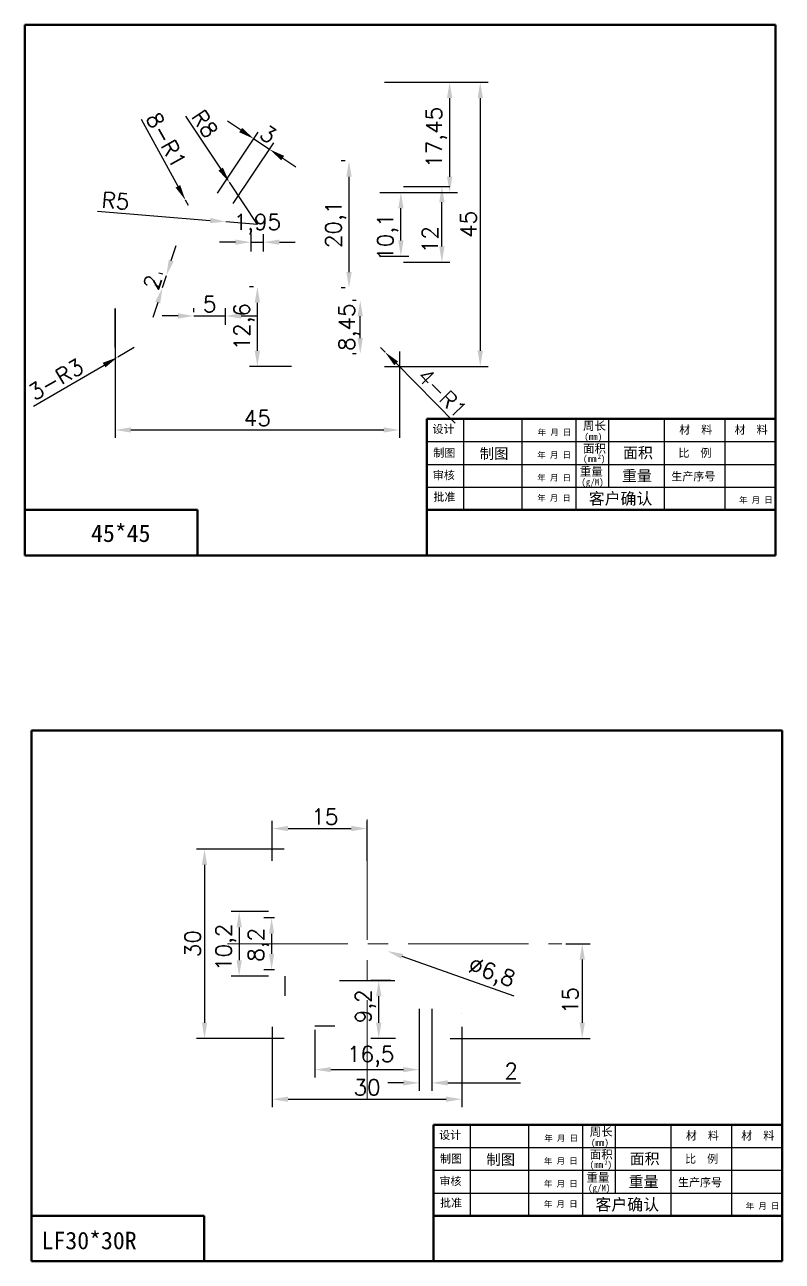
# Model space of a CAD drawing. Header units: millimetres. Extents: x 667 to 3290, y 428 to 2286.
# Drawn here: x 810.5 to 930.3, y 1460.3 to 1656.1 of the extents above; entities that cross this region are included whole.
import ezdxf

# ---------------------------------------------------------------- set-up
doc = ezdxf.new("R2010")
doc.units = ezdxf.units.MM
doc.linetypes.add('CENTER2', pattern=[28.575, 19.05, -3.175, 3.175, -3.175])
doc.layers.add('实体1', color=5, linetype='Continuous', lineweight=50)
doc.layers.add('细线', color=100, linetype='Continuous')
doc.styles.get("Standard").update_dxf_attribs({"font": 'txt', "bigfont": 'gbcbig.shx'})
doc.styles.add('宋体', font='', dxfattribs={"height": 2.5})
doc.styles.add('文字', font='')
doc.styles.get('宋体').set_extended_font_data('SimSun')
doc.styles.get('文字').set_extended_font_data('KaiTi_GB2312')
doc.dimstyles.new('ISO-25', dxfattribs={"dimtxt": 2.5, "dimasz": 2.5, "dimexe": 1.25, "dimexo": 0.625, "dimtad": 1, "dimtxsty": 'Standard', "dimcen": 2.5, "dimadec": 0, "dimazin": 0, "dimtfac": 1, "dimtmove": 0, "dimatfit": 3, "dimfxl": 1, "dimarcsym": 0})

# ---------------------------------------------------------------- blocks, each defined once
blk = doc.blocks.new('*D928')
at = {"color": 0, "linetype": 'ByBlock', "lineweight": -2, "transparency": 16777216}
for p, q in [((850.03, 1514.68), (848.3, 1514.68)), ((849.55, 1512.18), (849.55, 1508.98)), ((850.03, 1506.48), (848.3, 1506.48))]:
    blk.add_line(p, q, dxfattribs=at)
at = {"color": 0, "linetype": 'ByBlock', "transparency": 16777216}
for points in [[(849.13, 1512.18), (849.96, 1512.18), (849.55, 1514.68)], [(849.13, 1508.98), (849.96, 1508.98), (849.55, 1506.48)]]:
    blk.add_solid(points, dxfattribs=at)
at = {"layer": 'DEFPOINTS', "color": 0, "linetype": 'ByBlock', "transparency": 16777216}
for p in [(850.66, 1514.68), (849.55, 1506.48), (850.66, 1506.48)]:
    blk.add_point(p, dxfattribs=at)
at = {"color": 0, "linetype": 'ByBlock', "transparency": 16777216, "insert": (847.46, 1510.43), "char_height": 2.5, "attachment_point": 5, "rotation": 90}
blk.add_mtext('8,2', dxfattribs=at)
blk = doc.blocks.new('*D929')
at = {"color": 0, "linetype": 'ByBlock', "lineweight": -2, "transparency": 16777216}
for p, q in [((849.03, 1515.68), (843.16, 1515.68)), ((844.41, 1513.18), (844.41, 1507.98)), ((849.03, 1505.48), (843.16, 1505.48))]:
    blk.add_line(p, q, dxfattribs=at)
at = {"color": 0, "linetype": 'ByBlock', "transparency": 16777216}
for points in [[(843.99, 1513.18), (844.83, 1513.18), (844.41, 1515.68)], [(843.99, 1507.98), (844.83, 1507.98), (844.41, 1505.48)]]:
    blk.add_solid(points, dxfattribs=at)
at = {"layer": 'DEFPOINTS', "color": 0, "linetype": 'ByBlock', "transparency": 16777216}
for p in [(849.66, 1515.68), (844.41, 1505.48), (849.66, 1505.48)]:
    blk.add_point(p, dxfattribs=at)
at = {"color": 0, "linetype": 'ByBlock', "transparency": 16777216, "insert": (842.33, 1510.03), "char_height": 2.5, "attachment_point": 5, "rotation": 90}
blk.add_mtext('10,2', dxfattribs=at)
blk = doc.blocks.new('*D930')
at = {"color": 0, "linetype": 'ByBlock', "lineweight": -2, "transparency": 16777216}
for p, q in [((868.42, 1504.78), (865.25, 1504.78)), ((866.5, 1498.08), (866.5, 1502.28)), ((869.13, 1495.58), (865.25, 1495.58))]:
    blk.add_line(p, q, dxfattribs=at)
at = {"color": 0, "linetype": 'ByBlock', "transparency": 16777216}
for points in [[(866.08, 1502.28), (866.92, 1502.28), (866.5, 1504.78)], [(866.08, 1498.08), (866.92, 1498.08), (866.5, 1495.58)]]:
    blk.add_solid(points, dxfattribs=at)
at = {"layer": 'DEFPOINTS', "color": 0, "linetype": 'ByBlock', "transparency": 16777216}
for p in [(866.5, 1504.78), (869.04, 1504.78), (869.76, 1495.58)]:
    blk.add_point(p, dxfattribs=at)
at = {"color": 0, "linetype": 'ByBlock', "transparency": 16777216, "insert": (864.42, 1500.69), "char_height": 2.5, "attachment_point": 5, "rotation": 90}
blk.add_mtext('9,2', dxfattribs=at)
blk = doc.blocks.new('*D931')
at = {"color": 0, "linetype": 'ByBlock', "lineweight": -2, "transparency": 16777216}
for p, q in [((849.66, 1497.46), (849.66, 1484.73)), ((879.66, 1497.46), (879.66, 1484.73)), ((852.16, 1485.98), (877.16, 1485.98))]:
    blk.add_line(p, q, dxfattribs=at)
at = {"color": 0, "linetype": 'ByBlock', "transparency": 16777216}
for points in [[(852.16, 1486.4), (852.16, 1485.57), (849.66, 1485.98)], [(877.16, 1486.4), (877.16, 1485.57), (879.66, 1485.98)]]:
    blk.add_solid(points, dxfattribs=at)
at = {"layer": 'DEFPOINTS', "color": 0, "linetype": 'ByBlock', "transparency": 16777216}
for p in [(849.66, 1498.08), (879.66, 1498.08), (879.66, 1485.98)]:
    blk.add_point(p, dxfattribs=at)
at = {"color": 0, "linetype": 'ByBlock', "transparency": 16777216, "insert": (864.66, 1487.86), "char_height": 2.5, "attachment_point": 5}
blk.add_mtext('30', dxfattribs=at)
blk = doc.blocks.new('*D932')
at = {"color": 0, "linetype": 'ByBlock', "lineweight": -2, "transparency": 16777216}
for p, q in [((851.53, 1525.58), (837.68, 1525.58)), ((838.93, 1523.08), (838.93, 1498.08)), ((851.53, 1495.58), (837.68, 1495.58))]:
    blk.add_line(p, q, dxfattribs=at)
at = {"color": 0, "linetype": 'ByBlock', "transparency": 16777216}
for points in [[(838.52, 1523.08), (839.35, 1523.08), (838.93, 1525.58)], [(838.52, 1498.08), (839.35, 1498.08), (838.93, 1495.58)]]:
    blk.add_solid(points, dxfattribs=at)
at = {"layer": 'DEFPOINTS', "color": 0, "linetype": 'ByBlock', "transparency": 16777216}
for p in [(852.16, 1525.58), (838.93, 1495.58), (852.16, 1495.58)]:
    blk.add_point(p, dxfattribs=at)
at = {"color": 0, "linetype": 'ByBlock', "transparency": 16777216, "insert": (837.06, 1510.61), "char_height": 2.5, "attachment_point": 5, "rotation": 90}
blk.add_mtext('30', dxfattribs=at)
blk = doc.blocks.new('*D933')
at = {"color": 0, "linetype": 'ByBlock', "lineweight": -2, "transparency": 16777216}
blk.add_line((887.91, 1502.29), (870.21, 1508.6), dxfattribs=at)
at = {"color": 0, "linetype": 'ByBlock', "transparency": 16777216}
blk.add_solid([(870.35, 1508.99), (870.07, 1508.21), (867.86, 1509.44)], dxfattribs=at)
at = {"layer": 'DEFPOINTS', "color": 0, "linetype": 'ByBlock', "transparency": 16777216}
for p in [(861.45, 1511.72), (867.86, 1509.44)]:
    blk.add_point(p, dxfattribs=at)
at = {"color": 0, "linetype": 'ByBlock', "transparency": 16777216, "insert": (884.29, 1505.79), "char_height": 2.5, "attachment_point": 5, "rotation": 340.3698}
blk.add_mtext('∅6,8', dxfattribs=at)
blk = doc.blocks.new('*D934')
at = {"color": 0, "linetype": 'ByBlock', "lineweight": -2, "transparency": 16777216}
for p, q in [((856.41, 1496.96), (856.41, 1489.42)), ((872.91, 1496.96), (872.91, 1489.42)), ((858.91, 1490.67), (870.41, 1490.67))]:
    blk.add_line(p, q, dxfattribs=at)
at = {"color": 0, "linetype": 'ByBlock', "transparency": 16777216}
for points in [[(858.91, 1491.08), (858.91, 1490.25), (856.41, 1490.67)], [(870.41, 1491.08), (870.41, 1490.25), (872.91, 1490.67)]]:
    blk.add_solid(points, dxfattribs=at)
at = {"layer": 'DEFPOINTS', "color": 0, "linetype": 'ByBlock', "transparency": 16777216}
for p in [(856.41, 1497.58), (872.91, 1497.58), (872.91, 1490.67)]:
    blk.add_point(p, dxfattribs=at)
at = {"color": 0, "linetype": 'ByBlock', "transparency": 16777216, "insert": (865.22, 1492.75), "char_height": 2.5, "attachment_point": 5}
blk.add_mtext('16,5', dxfattribs=at)
blk = doc.blocks.new('*D935')
at = {"color": 0, "linetype": 'ByBlock', "lineweight": -2, "transparency": 16777216}
for p, q in [((849.66, 1523.71), (849.66, 1530.08)), ((864.66, 1523.71), (864.66, 1530.08)), ((852.16, 1528.83), (862.16, 1528.83))]:
    blk.add_line(p, q, dxfattribs=at)
at = {"color": 0, "linetype": 'ByBlock', "transparency": 16777216}
for points in [[(852.16, 1529.25), (852.16, 1528.42), (849.66, 1528.83)], [(862.16, 1529.25), (862.16, 1528.42), (864.66, 1528.83)]]:
    blk.add_solid(points, dxfattribs=at)
at = {"layer": 'DEFPOINTS', "color": 0, "linetype": 'ByBlock', "transparency": 16777216}
for p in [(864.66, 1528.83), (849.66, 1523.08), (864.66, 1523.08)]:
    blk.add_point(p, dxfattribs=at)
at = {"color": 0, "linetype": 'ByBlock', "transparency": 16777216, "insert": (857.98, 1530.71), "char_height": 2.5, "attachment_point": 5}
blk.add_mtext('15', dxfattribs=at)
blk = doc.blocks.new('*D936')
at = {"color": 0, "linetype": 'ByBlock', "lineweight": -2, "transparency": 16777216}
for p, q in [((896.11, 1510.58), (899.95, 1510.58)), ((898.7, 1508.08), (898.7, 1498.08)), ((877.78, 1495.58), (899.95, 1495.58))]:
    blk.add_line(p, q, dxfattribs=at)
at = {"color": 0, "linetype": 'ByBlock', "transparency": 16777216}
for points in [[(898.28, 1508.08), (899.11, 1508.08), (898.7, 1510.58)], [(898.28, 1498.08), (899.11, 1498.08), (898.7, 1495.58)]]:
    blk.add_solid(points, dxfattribs=at)
at = {"layer": 'DEFPOINTS', "color": 0, "linetype": 'ByBlock', "transparency": 16777216}
for p in [(895.48, 1510.58), (877.16, 1495.58), (898.7, 1495.58)]:
    blk.add_point(p, dxfattribs=at)
at = {"color": 0, "linetype": 'ByBlock', "transparency": 16777216, "insert": (896.82, 1501.61), "char_height": 2.5, "attachment_point": 5, "rotation": 90}
blk.add_mtext('15', dxfattribs=at)
blk = doc.blocks.new('*D937')
at = {"color": 0, "linetype": 'ByBlock', "lineweight": -2, "transparency": 16777216}
for p, q in [((872.91, 1500.29), (872.91, 1487.32)), ((874.91, 1500.29), (874.91, 1487.32)), ((870.41, 1488.57), (867.91, 1488.57)), ((877.41, 1488.57), (888.91, 1488.57))]:
    blk.add_line(p, q, dxfattribs=at)
at = {"color": 0, "linetype": 'ByBlock', "transparency": 16777216}
for points in [[(870.41, 1488.99), (870.41, 1488.15), (872.91, 1488.57)], [(877.41, 1488.99), (877.41, 1488.15), (874.91, 1488.57)]]:
    blk.add_solid(points, dxfattribs=at)
at = {"layer": 'DEFPOINTS', "color": 0, "linetype": 'ByBlock', "transparency": 16777216}
for p in [(872.91, 1500.92), (874.91, 1500.92), (874.91, 1488.57)]:
    blk.add_point(p, dxfattribs=at)
at = {"color": 0, "linetype": 'ByBlock', "transparency": 16777216, "insert": (887.45, 1490.45), "char_height": 2.5, "attachment_point": 5}
blk.add_mtext('2', dxfattribs=at)
blk = doc.blocks.new('*D852')
at = {"color": 0, "lineweight": -2, "transparency": 16777216}
for p, q in [((868.01, 1646.97), (883.81, 1646.97)), ((882.56, 1644.47), (882.56, 1604.48)), ((867.42, 1601.98), (883.81, 1601.98))]:
    blk.add_line(p, q, dxfattribs=at)
at = {"color": 0, "transparency": 16777216}
for points in [[(882.14, 1644.47), (882.98, 1644.47), (882.56, 1646.97)], [(882.14, 1604.48), (882.98, 1604.48), (882.56, 1601.98)]]:
    blk.add_solid(points, dxfattribs=at)
at = {"layer": 'DEFPOINTS', "color": 0, "transparency": 16777216}
for p in [(867.39, 1646.97), (866.79, 1601.98), (882.56, 1601.98)]:
    blk.add_point(p, dxfattribs=at)
at = {"color": 0, "lineweight": 35, "transparency": 16777216, "insert": (880.69, 1624.47), "char_height": 2.5, "attachment_point": 5, "rotation": 90}
blk.add_mtext('45', dxfattribs=at)
blk = doc.blocks.new('*D1262')
at = {"color": 0, "lineweight": -2, "transparency": 16777216}
for p, q in [((824.79, 1607.43), (824.79, 1590.68)), ((869.79, 1604.35), (869.79, 1590.68)), ((827.29, 1591.93), (867.29, 1591.93))]:
    blk.add_line(p, q, dxfattribs=at)
at = {"color": 0, "transparency": 16777216}
for points in [[(827.29, 1592.35), (827.29, 1591.52), (824.79, 1591.93)], [(867.29, 1592.35), (867.29, 1591.52), (869.79, 1591.93)]]:
    blk.add_solid(points, dxfattribs=at)
at = {"layer": 'DEFPOINTS', "color": 0, "transparency": 16777216}
for p in [(824.79, 1608.06), (869.79, 1604.98), (869.79, 1591.93)]:
    blk.add_point(p, dxfattribs=at)
at = {"color": 0, "lineweight": 35, "transparency": 16777216, "insert": (847.29, 1593.81), "char_height": 2.5, "attachment_point": 5}
blk.add_mtext('45', dxfattribs=at)
blk = doc.blocks.new('*D853')
at = {"color": 0, "lineweight": -2, "transparency": 16777216}
for p, q in [((867.42, 1646.98), (878.96, 1646.98)), ((877.71, 1644.48), (877.71, 1632.03)), ((866.67, 1629.53), (878.96, 1629.53))]:
    blk.add_line(p, q, dxfattribs=at)
at = {"color": 0, "transparency": 16777216}
for points in [[(877.3, 1644.48), (878.13, 1644.48), (877.71, 1646.98)], [(877.3, 1632.03), (878.13, 1632.03), (877.71, 1629.53)]]:
    blk.add_solid(points, dxfattribs=at)
at = {"layer": 'DEFPOINTS', "color": 0, "transparency": 16777216}
for p in [(866.79, 1646.98), (866.04, 1629.53), (877.71, 1629.53)]:
    blk.add_point(p, dxfattribs=at)
at = {"color": 0, "lineweight": 35, "transparency": 16777216, "insert": (875.63, 1638.25), "char_height": 2.5, "attachment_point": 5, "rotation": 90}
blk.add_mtext('17,45', dxfattribs=at)
blk = doc.blocks.new('*D854')
at = {"color": 0, "lineweight": -2, "transparency": 16777216}
for p, q in [((846.67, 1614.58), (846.04, 1614.58)), ((847.29, 1604.48), (847.29, 1612.08)), ((852.67, 1601.98), (846.04, 1601.98))]:
    blk.add_line(p, q, dxfattribs=at)
at = {"color": 0, "transparency": 16777216}
for points in [[(846.87, 1612.08), (847.71, 1612.08), (847.29, 1614.58)], [(846.87, 1604.48), (847.71, 1604.48), (847.29, 1601.98)]]:
    blk.add_solid(points, dxfattribs=at)
at = {"layer": 'DEFPOINTS', "color": 0, "transparency": 16777216}
for p in [(847.29, 1614.58), (847.29, 1614.58), (853.29, 1601.98)]:
    blk.add_point(p, dxfattribs=at)
at = {"color": 0, "lineweight": 35, "transparency": 16777216, "insert": (845.21, 1608.28), "char_height": 2.5, "attachment_point": 5, "rotation": 90}
blk.add_mtext('12,6', dxfattribs=at)
blk = doc.blocks.new('*D855')
at = {"color": 0, "lineweight": -2, "transparency": 16777216}
for p, q in [((862.94, 1612.43), (862.32, 1612.43)), ((863.57, 1606.48), (863.57, 1609.93)), ((862.94, 1603.98), (862.32, 1603.98))]:
    blk.add_line(p, q, dxfattribs=at)
at = {"color": 0, "transparency": 16777216}
for points in [[(863.15, 1609.93), (863.98, 1609.93), (863.57, 1612.43)], [(863.15, 1606.48), (863.98, 1606.48), (863.57, 1603.98)]]:
    blk.add_solid(points, dxfattribs=at)
at = {"layer": 'DEFPOINTS', "color": 0, "transparency": 16777216}
for p in [(863.57, 1612.43), (863.57, 1612.43), (863.57, 1603.98)]:
    blk.add_point(p, dxfattribs=at)
at = {"color": 0, "lineweight": 35, "transparency": 16777216, "insert": (861.83, 1608.2), "char_height": 2.5, "attachment_point": 5, "rotation": 90}
blk.add_mtext('8,45', dxfattribs=at)
blk = doc.blocks.new('*D856')
at = {"color": 0, "lineweight": -2, "transparency": 16777216}
for p, q in [((866.79, 1604.98), (867.49, 1604.26)), ((878.57, 1593.03), (869.25, 1602.48))]:
    blk.add_line(p, q, dxfattribs=at)
at = {"color": 0, "transparency": 16777216}
blk.add_solid([(869.54, 1602.78), (868.95, 1602.19), (867.49, 1604.26)], dxfattribs=at)
at = {"layer": 'DEFPOINTS', "color": 0, "transparency": 16777216}
for p in [(866.79, 1604.98), (867.49, 1604.26)]:
    blk.add_point(p, dxfattribs=at)
at = {"color": 0, "lineweight": 35, "transparency": 16777216, "insert": (876.54, 1597.76), "char_height": 2.5, "attachment_point": 5, "rotation": 314.5999}
blk.add_mtext('4-R1', dxfattribs=at)
blk = doc.blocks.new('*D857')
at = {"color": 0, "lineweight": -2, "transparency": 16777216}
for p, q in [((827.79, 1604.98), (825.2, 1603.46)), ((811.88, 1595.7), (823.04, 1602.2))]:
    blk.add_line(p, q, dxfattribs=at)
at = {"color": 0, "transparency": 16777216}
blk.add_solid([(822.83, 1602.56), (823.25, 1601.84), (825.2, 1603.46)], dxfattribs=at)
at = {"layer": 'DEFPOINTS', "color": 0, "transparency": 16777216}
for p in [(825.2, 1603.46), (827.79, 1604.98)]:
    blk.add_point(p, dxfattribs=at)
at = {"color": 0, "lineweight": 35, "transparency": 16777216, "insert": (815.44, 1599.94), "char_height": 2.5, "attachment_point": 5, "rotation": 30.244}
blk.add_mtext('3-R3', dxfattribs=at)
blk = doc.blocks.new('*D858')
at = {"color": 0, "lineweight": -2, "transparency": 16777216}
for p, q in [((835.92, 1641.63), (841.49, 1633.23)), ((847.29, 1624.48), (842.87, 1631.14))]:
    blk.add_line(p, q, dxfattribs=at)
at = {"color": 0, "transparency": 16777216}
blk.add_solid([(841.84, 1633.46), (841.14, 1633), (842.87, 1631.14)], dxfattribs=at)
at = {"layer": 'DEFPOINTS', "color": 0, "transparency": 16777216}
for p in [(842.87, 1631.14), (847.29, 1624.48)]:
    blk.add_point(p, dxfattribs=at)
at = {"color": 0, "lineweight": 35, "transparency": 16777216, "insert": (838.98, 1640.41), "char_height": 2.5, "attachment_point": 5, "rotation": 303.5295}
blk.add_mtext('R8', dxfattribs=at)
blk = doc.blocks.new('*D859')
at = {"color": 0, "lineweight": -2, "transparency": 16777216}
for p, q in [((822.02, 1626.56), (839.82, 1625.09)), ((847.29, 1624.48), (842.31, 1624.89))]:
    blk.add_line(p, q, dxfattribs=at)
at = {"color": 0, "transparency": 16777216}
blk.add_solid([(839.85, 1625.51), (839.78, 1624.68), (842.31, 1624.89)], dxfattribs=at)
at = {"layer": 'DEFPOINTS', "color": 0, "transparency": 16777216}
for p in [(842.31, 1624.89), (847.29, 1624.48)]:
    blk.add_point(p, dxfattribs=at)
at = {"color": 0, "lineweight": 35, "transparency": 16777216, "insert": (824.87, 1628.21), "char_height": 2.5, "attachment_point": 5, "rotation": 355.2748}
blk.add_mtext('R5', dxfattribs=at)
blk = doc.blocks.new('*D860')
at = {"color": 0, "lineweight": -2, "transparency": 16777216}
for p, q in [((846.31, 1620.2), (846.31, 1622.91)), ((848.27, 1620.2), (848.27, 1622.91)), ((843.81, 1621.66), (841.31, 1621.66)), ((846.31, 1621.66), (848.27, 1621.66)), ((850.77, 1621.66), (853.27, 1621.66))]:
    blk.add_line(p, q, dxfattribs=at)
at = {"color": 0, "transparency": 16777216}
for points in [[(843.81, 1622.08), (843.81, 1621.25), (846.31, 1621.66)], [(850.77, 1622.08), (850.77, 1621.25), (848.27, 1621.66)]]:
    blk.add_solid(points, dxfattribs=at)
at = {"layer": 'DEFPOINTS', "color": 0, "transparency": 16777216}
for p in [(848.27, 1621.66), (846.31, 1619.57), (848.27, 1619.57)]:
    blk.add_point(p, dxfattribs=at)
at = {"color": 0, "lineweight": 35, "transparency": 16777216, "insert": (847.29, 1624.48), "char_height": 2.5, "attachment_point": 5}
blk.add_mtext('1,95', dxfattribs=at)
blk = doc.blocks.new('*D861')
at = {"color": 0, "lineweight": -2, "transparency": 16777216}
for p, q in [((844.65, 1639.42), (842.57, 1640.8)), ((840.99, 1629.44), (847.42, 1639.07)), ((843.48, 1627.77), (849.91, 1637.4)), ((846.72, 1638.03), (849.22, 1636.36)), ((851.3, 1634.97), (853.38, 1633.58))]:
    blk.add_line(p, q, dxfattribs=at)
at = {"color": 0, "transparency": 16777216}
for points in [[(844.88, 1639.76), (844.41, 1639.07), (846.72, 1638.03)], [(851.53, 1635.32), (851.07, 1634.63), (849.22, 1636.36)]]:
    blk.add_solid(points, dxfattribs=at)
at = {"layer": 'DEFPOINTS', "color": 0, "transparency": 16777216}
for p in [(849.22, 1636.36), (840.64, 1628.92), (843.13, 1627.25)]:
    blk.add_point(p, dxfattribs=at)
at = {"color": 0, "lineweight": 35, "transparency": 16777216, "insert": (849.01, 1638.75), "char_height": 2.5, "attachment_point": 5, "rotation": 326.25}
blk.add_mtext('3', dxfattribs=at)
blk = doc.blocks.new('*D862')
at = {"color": 0, "lineweight": -2, "transparency": 16777216}
for p, q in [((866.67, 1629.53), (871.25, 1629.53)), ((870, 1621.93), (870, 1627.03)), ((866.67, 1619.43), (871.25, 1619.43))]:
    blk.add_line(p, q, dxfattribs=at)
at = {"color": 0, "transparency": 16777216}
for points in [[(869.59, 1627.03), (870.42, 1627.03), (870, 1629.53)], [(869.59, 1621.93), (870.42, 1621.93), (870, 1619.43)]]:
    blk.add_solid(points, dxfattribs=at)
at = {"layer": 'DEFPOINTS', "color": 0, "transparency": 16777216}
for p in [(866.04, 1629.53), (870, 1629.53), (866.04, 1619.43)]:
    blk.add_point(p, dxfattribs=at)
at = {"color": 0, "lineweight": 35, "transparency": 16777216, "insert": (867.92, 1622.47), "char_height": 2.5, "attachment_point": 5, "rotation": 90}
blk.add_mtext('10,1', dxfattribs=at)
blk = doc.blocks.new('*D863')
at = {"color": 0, "lineweight": -2, "transparency": 16777216}
for p, q in [((870.42, 1630.48), (877.74, 1630.48)), ((876.49, 1620.98), (876.49, 1627.98)), ((870.42, 1618.48), (877.74, 1618.48))]:
    blk.add_line(p, q, dxfattribs=at)
at = {"color": 0, "transparency": 16777216}
for points in [[(876.07, 1627.98), (876.91, 1627.98), (876.49, 1630.48)], [(876.07, 1620.98), (876.91, 1620.98), (876.49, 1618.48)]]:
    blk.add_solid(points, dxfattribs=at)
at = {"layer": 'DEFPOINTS', "color": 0, "transparency": 16777216}
for p in [(869.79, 1630.48), (876.49, 1630.48), (869.79, 1618.48)]:
    blk.add_point(p, dxfattribs=at)
at = {"color": 0, "lineweight": 35, "transparency": 16777216, "insert": (874.61, 1622.06), "char_height": 2.5, "attachment_point": 5, "rotation": 90}
blk.add_mtext('12', dxfattribs=at)
blk = doc.blocks.new('*D864')
at = {"color": 0, "lineweight": -2, "transparency": 16777216}
for p, q in [((837.24, 1610.6), (837.24, 1611.23)), ((842.24, 1608.6), (842.24, 1611.23)), ((834.74, 1609.98), (832.24, 1609.98)), ((837.24, 1609.98), (842.24, 1609.98)), ((844.74, 1609.98), (847.24, 1609.98))]:
    blk.add_line(p, q, dxfattribs=at)
at = {"color": 0, "transparency": 16777216}
for points in [[(834.74, 1610.39), (834.74, 1609.56), (837.24, 1609.98)], [(844.74, 1610.39), (844.74, 1609.56), (842.24, 1609.98)]]:
    blk.add_solid(points, dxfattribs=at)
at = {"layer": 'DEFPOINTS', "color": 0, "transparency": 16777216}
for p in [(837.24, 1609.98), (842.24, 1609.98), (842.24, 1607.98)]:
    blk.add_point(p, dxfattribs=at)
at = {"color": 0, "lineweight": 35, "transparency": 16777216, "insert": (839.74, 1611.85), "char_height": 2.5, "attachment_point": 5}
blk.add_mtext('5', dxfattribs=at)
blk = doc.blocks.new('*D865')
at = {"color": 0, "lineweight": -2, "transparency": 16777216}
for p, q in [((861.17, 1634.53), (860.54, 1634.53)), ((861.79, 1632.03), (861.79, 1616.93)), ((861.17, 1614.43), (860.54, 1614.43))]:
    blk.add_line(p, q, dxfattribs=at)
at = {"color": 0, "transparency": 16777216}
for points in [[(861.37, 1632.03), (862.21, 1632.03), (861.79, 1634.53)], [(861.37, 1616.93), (862.21, 1616.93), (861.79, 1614.43)]]:
    blk.add_solid(points, dxfattribs=at)
at = {"layer": 'DEFPOINTS', "color": 0, "transparency": 16777216}
for p in [(861.79, 1634.53), (861.79, 1614.43), (861.79, 1614.43)]:
    blk.add_point(p, dxfattribs=at)
at = {"color": 0, "lineweight": 35, "transparency": 16777216, "insert": (859.71, 1624.48), "char_height": 2.5, "attachment_point": 5, "rotation": 90}
blk.add_mtext('20,1', dxfattribs=at)
blk = doc.blocks.new('*D866')
at = {"color": 0, "lineweight": -2, "transparency": 16777216}
for p, q in [((833.67, 1618.76), (834.43, 1621.14)), ((832.31, 1616.57), (831.71, 1616.76)), ((832.29, 1614.47), (832.9, 1616.38)), ((831.69, 1614.66), (831.1, 1614.85)), ((831.52, 1612.09), (830.76, 1609.71))]:
    blk.add_line(p, q, dxfattribs=at)
at = {"color": 0, "transparency": 16777216}
for points in [[(833.27, 1618.89), (834.06, 1618.63), (832.9, 1616.38)], [(831.13, 1612.22), (831.92, 1611.96), (832.29, 1614.47)]]:
    blk.add_solid(points, dxfattribs=at)
at = {"layer": 'DEFPOINTS', "color": 0, "transparency": 16777216}
for p in [(832.9, 1616.38), (832.9, 1616.38), (832.29, 1614.47)]:
    blk.add_point(p, dxfattribs=at)
at = {"color": 0, "lineweight": 35, "transparency": 16777216, "insert": (830.68, 1615.3), "char_height": 2.5, "attachment_point": 5, "rotation": 72.1847}
blk.add_mtext('2', dxfattribs=at)
blk = doc.blocks.new('*D867')
at = {"color": 0, "lineweight": -2, "transparency": 16777216}
for p, q in [((828.93, 1641.12), (834.71, 1630.51)), ((836.39, 1627.44), (835.91, 1628.32))]:
    blk.add_line(p, q, dxfattribs=at)
at = {"color": 0, "transparency": 16777216}
blk.add_solid([(835.08, 1630.71), (834.35, 1630.31), (835.91, 1628.32)], dxfattribs=at)
at = {"layer": 'DEFPOINTS', "color": 0, "transparency": 16777216}
for p in [(835.91, 1628.32), (836.39, 1627.44)]:
    blk.add_point(p, dxfattribs=at)
at = {"color": 0, "lineweight": 35, "transparency": 16777216, "insert": (832.87, 1637.81), "char_height": 2.5, "attachment_point": 5, "rotation": 298.6042}
blk.add_mtext('8-R1', dxfattribs=at)

msp = doc.modelspace()

# ---------------------------------------------------------------- linework, layer by layer
at = {"lineweight": 35}
msp.add_line((824.79, 1604.975), (824.79, 1611.141), dxfattribs=at)
at = {"color": 1, "linetype": 'CENTER2', "lineweight": 0}
for p, q in [((864.656, 1530.244), (864.656, 1485.982)), ((842.563, 1510.582), (895.481, 1510.582))]:
    msp.add_line(p, q, dxfattribs=at)
at = {"linetype": 'ByBlock'}
for p, q in [((851.656, 1505.482), (851.656, 1502.332)), ((860.27, 1504.782), (869.042, 1504.782)), ((879.636, 1499.582), (879.656, 1499.582)), ((856.406, 1497.582), (859.556, 1497.582))]:
    msp.add_line(p, q, dxfattribs=at)
at = {"layer": '实体1', "lineweight": 70}
for p, q in [((929.287, 1656.084), (810.487, 1656.084)), ((810.487, 1656.084), (810.487, 1572.084)), ((929.287, 1572.084), (929.287, 1656.084)), ((929.287, 1656.084), (929.287, 1572.084)), ((810.487, 1572.084), (929.287, 1572.084)), ((930.342, 1544.329), (811.542, 1544.329)), ((811.542, 1544.329), (811.542, 1460.329)), ((930.342, 1460.329), (930.342, 1544.329)), ((811.542, 1460.329), (930.342, 1460.329))]:
    msp.add_line(p, q, dxfattribs=at)
at = {"layer": '实体1'}
for p, q in [((922.087, 1656.084), (911.287, 1656.084)), ((874.104, 1593.684), (929.287, 1593.684)), ((874.104, 1572.084), (874.104, 1593.684)), ((810.487, 1579.284), (837.841, 1579.284)), ((837.841, 1579.284), (837.841, 1572.084)), ((874.104, 1579.284), (878.887, 1579.284)), ((878.887, 1579.284), (929.287, 1579.284)), ((923.142, 1544.329), (912.342, 1544.329)), ((875.16, 1481.929), (930.342, 1481.929)), ((875.16, 1460.329), (875.16, 1481.929)), ((811.542, 1467.529), (838.897, 1467.529)), ((838.897, 1467.529), (838.897, 1460.329)), ((875.16, 1467.529), (879.942, 1467.529)), ((879.942, 1467.529), (930.342, 1467.529))]:
    msp.add_line(p, q, dxfattribs=at)
at = {"layer": '细线', "color": 5}
for p, q in [((879.973, 1579.284), (879.973, 1593.684)), ((889.187, 1579.284), (889.187, 1593.684)), ((897.758, 1579.284), (897.758, 1593.684)), ((902.904, 1582.884), (902.904, 1593.684)), ((911.72, 1579.284), (911.72, 1593.684)), ((921.287, 1579.284), (921.287, 1593.684)), ((874.104, 1590.084), (929.287, 1590.084)), ((874.104, 1586.484), (929.287, 1586.484)), ((874.104, 1582.884), (929.287, 1582.884)), ((881.029, 1467.529), (881.029, 1481.929)), ((890.242, 1467.529), (890.242, 1481.929)), ((898.814, 1467.529), (898.814, 1481.929)), ((903.96, 1471.129), (903.96, 1481.929)), ((912.775, 1467.529), (912.775, 1481.929)), ((922.342, 1467.529), (922.342, 1481.929)), ((875.16, 1478.329), (930.342, 1478.329)), ((875.16, 1474.729), (930.342, 1474.729)), ((875.16, 1471.129), (930.342, 1471.129))]:
    msp.add_line(p, q, dxfattribs=at)

# ---------------------------------------------------------------- texts
at = {"layer": '实体1'}
for s, height, style, p in [('设计', 1.28, '宋体', (874.994, 1591.435)), ('年 月 日', 0.96, '宋体', (891.645, 1591.087)), ('周长', 1.3312, '宋体', (898.823, 1591.922)), ('(mm)', 1.04, '文字', (899.024, 1590.35)), ('材  料', 1.28, '宋体', (914.034, 1591.336)), ('材  料', 1.28, '宋体', (922.799, 1591.336)), ('面积', 1.3312, '宋体', (898.823, 1588.322)), ('制图', 1.28, '宋体', (875.13, 1587.672)), ('制图', 1.664, '宋体', (882.471, 1587.354)), ('年 月 日', 0.96, '宋体', (891.585, 1587.487)), ('(mm )', 1.04, '文字', (898.818, 1586.855)), ('2', 0.686, '文字', (901.135, 1587.353)), ('面积', 1.7306, '宋体', (905.148, 1587.453)), ('比  例', 1.28, '宋体', (913.911, 1587.656)), ('重量', 1.3312, '宋体', (898.313, 1584.687)), ('重量', 1.7306, '宋体', (904.987, 1583.814)), ('审核', 1.28, '宋体', (875.045, 1584.119)), ('年 月 日', 0.96, '宋体', (891.585, 1583.887)), ('(g/M)', 1.04, '文字', (898.556, 1583.165)), ('生产序号', 1.28, '宋体', (912.78, 1583.936)), ('批准', 1.28, '宋体', (875.138, 1580.69)), ('年 月 日', 0.96, '宋体', (891.567, 1580.671)), ('客户确认', 1.8432, '宋体', (899.732, 1580.141)), ('年 月 日', 0.96, '宋体', (923.51, 1580.361)), ('45*45', 2.7648, '宋体', (820.977, 1574.203)), ('设计', 1.28, '宋体', (876.049, 1479.68)), ('年 月 日', 0.96, '宋体', (892.7, 1479.332)), ('周长', 1.3312, '宋体', (899.879, 1480.168)), ('材  料', 1.28, '宋体', (915.09, 1479.581)), ('材  料', 1.28, '宋体', (923.854, 1479.581)), ('面积', 1.3312, '宋体', (899.879, 1476.568)), ('(mm)', 1.04, '文字', (900.079, 1478.596)), ('制图', 1.28, '宋体', (876.185, 1475.917)), ('制图', 1.664, '宋体', (883.526, 1475.599)), ('年 月 日', 0.96, '宋体', (892.641, 1475.732)), ('(mm )', 1.04, '文字', (899.873, 1475.101)), ('2', 0.686, '文字', (902.191, 1475.599)), ('面积', 1.7306, '宋体', (906.203, 1475.698)), ('比  例', 1.28, '宋体', (914.967, 1475.902)), ('重量', 1.3312, '宋体', (899.368, 1472.933)), ('审核', 1.28, '宋体', (876.101, 1472.365)), ('年 月 日', 0.96, '宋体', (892.641, 1472.132)), ('(g/M)', 1.04, '文字', (899.611, 1471.411)), ('重量', 1.7306, '宋体', (906.042, 1472.06)), ('生产序号', 1.28, '宋体', (913.836, 1472.182)), ('批准', 1.28, '宋体', (876.194, 1468.936)), ('客户确认', 1.8432, '宋体', (900.788, 1468.386)), ('年 月 日', 0.96, '宋体', (892.623, 1468.917)), ('年 月 日', 0.96, '宋体', (924.565, 1468.606))]:
    msp.add_text(s, height=height, dxfattribs=dict(at, style=style)).set_placement(p)
at = {"layer": '实体1', "color": 0, "style": '宋体'}
msp.add_text('LF30*30R', height=2.7648, dxfattribs=at).set_placement((813.149, 1462.231))

# ---------------------------------------------------------------- dimensions: what is measured, and where the dimension line sits
at = {"lineweight": 35}
for base, p1, p2, picture, middle in [((877.713, 1629.525), (866.79, 1646.975), (866.04, 1629.525), '*D853', (875.629, 1638.25)), ((882.561, 1601.975), (867.387, 1646.971), (866.79, 1601.975), '*D852', (880.686, 1624.473)), ((861.79, 1614.425), (861.79, 1634.525), (861.79, 1614.425), '*D865', (859.707, 1624.475)), ((847.29, 1614.575), (853.29, 1601.975), (847.29, 1614.575), '*D854', (845.207, 1608.275))]:
    dim = msp.add_linear_dim(base=base, p1=p1, p2=p2, angle=90, dimstyle='ISO-25', dxfattribs=at)
    dim.commit()
    dim.dimension.update_dxf_attribs({"geometry": picture, "text_midpoint": middle})
for mpoint, picture, middle in [((842.871, 1631.144), '*D858', (837.421, 1639.37)), ((842.307, 1624.887), '*D859', (824.715, 1626.341))]:
    dim = msp.add_radius_dim(center=(847.29, 1624.475), mpoint=mpoint, dimstyle='ISO-25', dxfattribs=at)
    dim.commit()
    dim.dimension.update_dxf_attribs({"geometry": picture, "text_midpoint": middle, "dimtype": 164})
for center, mpoint, text, picture, middle in [((836.39, 1627.44), (835.912, 1628.318), '8-R1', '*D867', (832.87, 1637.812)), ((827.79, 1604.975), (825.199, 1603.464), '3-R3', '*D857', (815.435, 1599.942))]:
    dim = msp.add_radius_dim(center=center, mpoint=mpoint, text=text, dimstyle='ISO-25', dxfattribs=at)
    dim.commit()
    dim.dimension.update_dxf_attribs({"geometry": picture, "text_midpoint": middle})
dim = msp.add_aligned_dim(p1=(840.639, 1628.92), p2=(843.133, 1627.253), distance=10.953, dimstyle='ISO-25', dxfattribs=at)
dim.commit()
dim.dimension.update_dxf_attribs({"geometry": '*D861', "text_midpoint": (849.013, 1638.753)})
for base, p1, p2, picture, middle in [((870.003, 1629.525), (866.04, 1619.425), (866.04, 1629.525), '*D862', (870.003, 1622.473)), ((876.489, 1630.475), (869.79, 1618.475), (869.79, 1630.475), '*D863', (876.489, 1622.057))]:
    dim = msp.add_linear_dim(base=base, p1=p1, p2=p2, angle=90, dimstyle='ISO-25', dxfattribs=at)
    dim.commit()
    dim.dimension.update_dxf_attribs({"geometry": picture, "text_midpoint": middle, "dimtype": 160})
dim = msp.add_linear_dim(base=(848.266, 1621.664), p1=(846.315, 1619.571), p2=(848.266, 1619.571), dimstyle='ISO-25', override={"dimtmove": 2}, dxfattribs=at)
dim.commit()
dim.dimension.update_dxf_attribs({"geometry": '*D860', "text_midpoint": (847.29, 1624.475), "dimtype": 160})
for base, p1, p2, angle, picture, middle, dimtype in [((832.902, 1616.378), (832.289, 1614.472), (832.902, 1616.378), 72.18471, '*D866', (830.678, 1615.301), 161), ((863.565, 1612.425), (863.565, 1603.975), (863.565, 1612.425), 90, '*D855', (861.83, 1608.2), 160)]:
    dim = msp.add_linear_dim(base=base, p1=p1, p2=p2, angle=angle, dimstyle='ISO-25', override={"dimtmove": 2}, dxfattribs=at)
    dim.commit()
    dim.dimension.update_dxf_attribs({"geometry": picture, "text_midpoint": middle, "dimtype": dimtype})
for base, p1, p2, picture, middle in [((842.24, 1609.975), (837.24, 1609.975), (842.24, 1607.975), '*D864', (839.74, 1611.85)), ((869.79, 1591.932), (824.79, 1608.058), (869.79, 1604.975), '*D1262', (847.29, 1593.807))]:
    dim = msp.add_linear_dim(base=base, p1=p1, p2=p2, dimstyle='ISO-25', dxfattribs=at)
    dim.commit()
    dim.dimension.update_dxf_attribs({"geometry": picture, "text_midpoint": middle})
dim = msp.add_radius_dim(center=(866.79, 1604.975), mpoint=(867.493, 1604.263), text='4-R1', dimstyle='ISO-25', dxfattribs=at)
dim.commit()
dim.dimension.update_dxf_attribs({"geometry": '*D856', "text_midpoint": (875.205, 1596.442), "dimtype": 164})
at = {"linetype": 'ByBlock'}
for base, p1, p2, picture, middle in [((864.656, 1528.834), (849.656, 1523.082), (864.656, 1523.082), '*D935', (857.975, 1528.834)), ((874.906, 1488.571), (872.906, 1500.917), (874.906, 1500.917), '*D937', (887.452, 1488.571)), ((879.656, 1485.982), (849.656, 1498.082), (879.656, 1498.082), '*D931', (864.656, 1485.982)), ((872.906, 1490.666), (856.406, 1497.582), (872.906, 1497.582), '*D934', (865.217, 1490.666))]:
    dim = msp.add_linear_dim(base=base, p1=p1, p2=p2, dimstyle='ISO-25', override={"dimcen": 0, "dimtofl": 0}, dxfattribs=at)
    dim.commit()
    dim.dimension.update_dxf_attribs({"geometry": picture, "text_midpoint": middle, "dimtype": 160})
for base, p1, p2, picture, middle in [((838.933, 1495.582), (852.156, 1525.582), (852.156, 1495.582), '*D932', (838.933, 1510.615)), ((844.411, 1505.482), (849.656, 1515.682), (849.656, 1505.482), '*D929', (844.411, 1510.031)), ((849.548, 1506.482), (850.656, 1514.682), (850.656, 1506.482), '*D928', (849.548, 1510.426)), ((898.698, 1495.582), (895.481, 1510.582), (877.156, 1495.582), '*D936', (898.698, 1501.612)), ((866.499, 1504.782), (869.756, 1495.582), (869.042, 1504.782), '*D930', (866.499, 1500.687))]:
    dim = msp.add_linear_dim(base=base, p1=p1, p2=p2, angle=90, dimstyle='ISO-25', override={"dimcen": 0, "dimtofl": 0}, dxfattribs=at)
    dim.commit()
    dim.dimension.update_dxf_attribs({"geometry": picture, "text_midpoint": middle, "dimtype": 160})
dim = msp.add_diameter_dim_2p(p1=(861.454, 1511.724), p2=(867.859, 1509.439), dimstyle='ISO-25', override={"dimcen": 0, "dimtofl": 0}, dxfattribs=at)
dim.commit()
dim.dimension.update_dxf_attribs({"geometry": '*D933', "text_midpoint": (883.594, 1503.827), "dimtype": 163})

doc.saveas('drawing.dxf')
